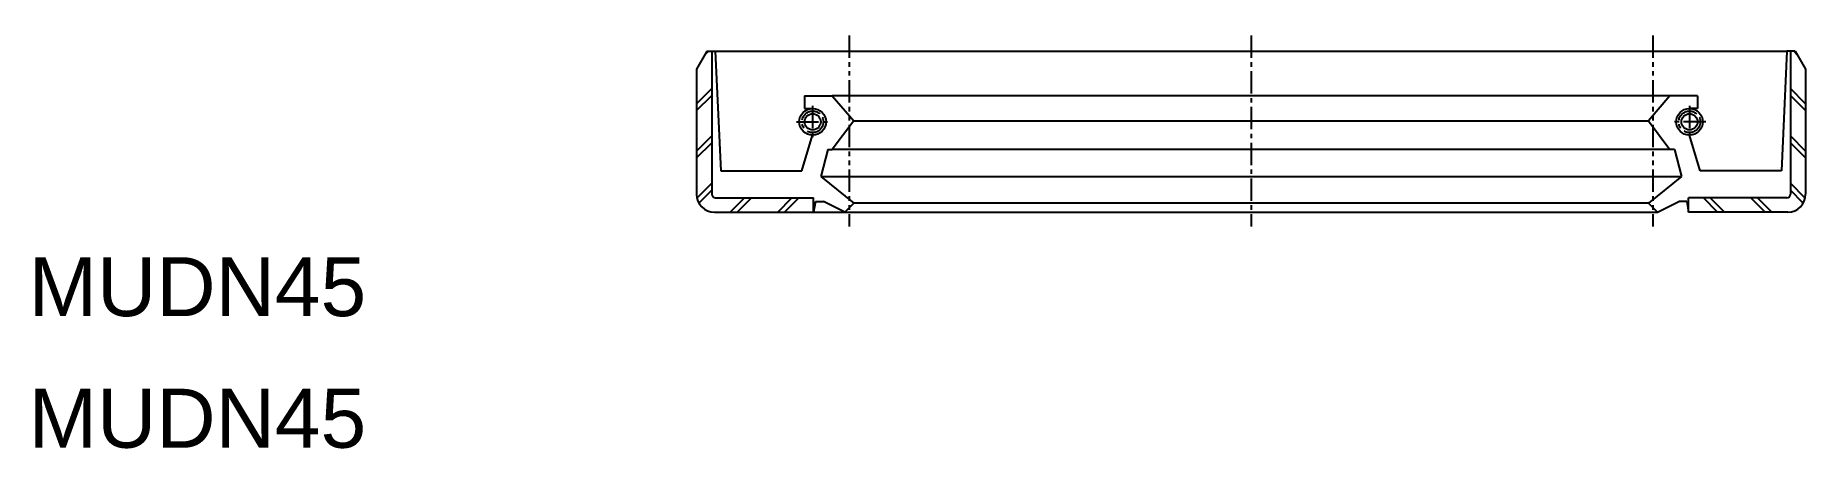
# Model space of a CAD drawing. Extents: x 393.2 to 492.3, y 572.1 to 595.2.
import ezdxf
from ezdxf.enums import TextEntityAlignment as Align

# ---------------------------------------------------------------- set-up
doc = ezdxf.new("R2010")
doc.units = 0
doc.linetypes.add('CENTER', pattern=[2, 1.25, -0.25, 0.25, -0.25])
doc.linetypes.add('PHANTOM', pattern=[2.5, 1.25, -0.25, 0.25, -0.25, 0.25, -0.25])
doc.layers.get('0').update_dxf_attribs({"linetype": 'CONTINUOUS'})
doc.layers.add('CENTER', color=1, linetype='CENTER')

msp = doc.modelspace()

# ---------------------------------------------------------------- linework, layer by layer
at = {"color": 3, "linetype": 'PHANTOM'}
for p, q in [((438.723, 595.241), (438.723, 584.556)), ((483.723, 595.241), (483.723, 584.556))]:
    msp.add_line(p, q, dxfattribs=at)
at = {"color": 7, "linetype": 'CONTINUOUS'}
for p, q in [((430.748, 594.358), (430.173, 593.358)), ((430.748, 594.358), (431.223, 594.358)), ((431.023, 594.358), (431.023, 586.358)), ((431.223, 594.358), (431.523, 587.658)), ((431.223, 594.358), (491.223, 594.358)), ((491.223, 594.358), (490.923, 587.658)), ((491.698, 594.358), (491.223, 594.358)), ((491.423, 594.358), (491.423, 586.358)), ((491.698, 594.358), (492.273, 593.358)), ((430.173, 593.358), (430.173, 586.358)), ((492.273, 593.358), (492.273, 586.358)), ((436.223, 591.858), (437.773, 591.858)), ((436.223, 591.858), (436.223, 591.158)), ((437.773, 591.858), (438.973, 590.458)), ((484.673, 591.858), (437.773, 591.858)), ((484.673, 591.858), (483.473, 590.458)), ((486.223, 591.858), (484.673, 591.858)), ((486.223, 591.858), (486.223, 591.158)), ((436.223, 591.158), (436.673, 591.158)), ((486.223, 591.158), (485.773, 591.158)), ((438.973, 590.458), (437.773, 588.858)), ((438.973, 590.458), (483.473, 590.458)), ((483.473, 590.458), (484.673, 588.858)), ((436.073, 587.658), (436.673, 589.658)), ((437.523, 588.858), (437.123, 587.358)), ((437.523, 588.858), (437.773, 588.858)), ((484.673, 588.858), (437.773, 588.858)), ((484.923, 588.858), (484.673, 588.858)), ((484.923, 588.858), (485.323, 587.358)), ((486.373, 587.658), (485.773, 589.658)), ((431.523, 587.658), (436.073, 587.658)), ((437.123, 587.358), (438.973, 585.858)), ((437.123, 587.358), (485.323, 587.358)), ((485.323, 587.358), (483.473, 585.858)), ((490.923, 587.658), (486.373, 587.658)), ((431.223, 586.158), (436.723, 586.158)), ((436.723, 585.358), (436.723, 586.158)), ((436.823, 585.958), (436.723, 585.358)), ((436.823, 585.958), (437.273, 585.958)), ((438.473, 585.358), (437.273, 585.958)), ((438.973, 585.858), (438.473, 585.358)), ((483.473, 585.858), (438.973, 585.858)), ((483.473, 585.858), (483.973, 585.358)), ((483.973, 585.358), (485.173, 585.958)), ((485.623, 585.958), (485.173, 585.958)), ((485.623, 585.958), (485.723, 585.358)), ((491.223, 586.158), (485.723, 586.158)), ((485.723, 585.358), (485.723, 586.158)), ((431.173, 585.358), (436.723, 585.358)), ((436.723, 585.358), (483.973, 585.358)), ((491.273, 585.358), (485.723, 585.358))]:
    msp.add_line(p, q, dxfattribs=at)
at = {"color": 3, "linetype": 'CONTINUOUS'}
for p, q in [((430.625, 594.143), (430.839, 594.358)), ((491.821, 594.143), (491.607, 594.358)), ((430.173, 591.424), (431.023, 592.274)), ((430.173, 591.04), (431.023, 591.89)), ((492.273, 591.424), (491.423, 592.274)), ((492.273, 591.04), (491.423, 591.89)), ((430.173, 588.772), (431.023, 589.622)), ((430.173, 588.388), (431.023, 589.238)), ((492.273, 588.772), (491.423, 589.622)), ((492.273, 588.388), (491.423, 589.238)), ((430.196, 586.144), (431.023, 586.971)), ((492.25, 586.144), (491.423, 586.971)), ((430.302, 585.866), (431.023, 586.587)), ((432.062, 585.358), (432.862, 586.158)), ((432.446, 585.358), (433.246, 586.158)), ((434.714, 585.358), (435.514, 586.158)), ((435.097, 585.358), (435.897, 586.158)), ((487.349, 585.358), (486.549, 586.158)), ((487.733, 585.358), (486.933, 586.158)), ((490.001, 585.358), (489.201, 586.158)), ((490.384, 585.358), (489.584, 586.158)), ((492.144, 585.866), (491.423, 586.587))]:
    msp.add_line(p, q, dxfattribs=at)
at = {"color": 7, "linetype": 'CONTINUOUS'}
for centre, radius in [((436.673, 590.408), 0.75), ((436.673, 590.408), 0.45), ((485.773, 590.408), 0.75), ((485.773, 590.408), 0.45)]:
    msp.add_circle(centre, radius, dxfattribs=at)
for centre, radius, start, end in [((431.173, 586.358), 1, 180, 270), ((431.223, 586.358), 0.2, 180, 270), ((491.223, 586.358), 0.2, 270, 0), ((491.273, 586.358), 1, 270, 0)]:
    msp.add_arc(centre, radius, start, end, dxfattribs=at)
at = {"layer": 'CENTER', "color": 1, "linetype": 'CENTER'}
for p, q in [((461.223, 595.241), (461.223, 584.556)), ((436.673, 591.299), (436.673, 589.48)), ((485.773, 591.299), (485.773, 589.48)), ((435.759, 590.408), (437.564, 590.408)), ((486.687, 590.408), (484.882, 590.408))]:
    msp.add_line(p, q, dxfattribs=at)
for centre in [(436.673, 590.408), (485.773, 590.408)]:
    msp.add_circle(centre, 0.6, dxfattribs=at)

# ---------------------------------------------------------------- texts
at = {"color": 7, "linetype": 'CONTINUOUS', "width": 1.041667}
for p in [(392.773, 578.547), (392.773, 571.187)]:
    msp.add_text('MUDN45', height=3.3, dxfattribs=at).set_placement(p, align=Align.BOTTOM_LEFT)

doc.saveas('drawing.dxf')
